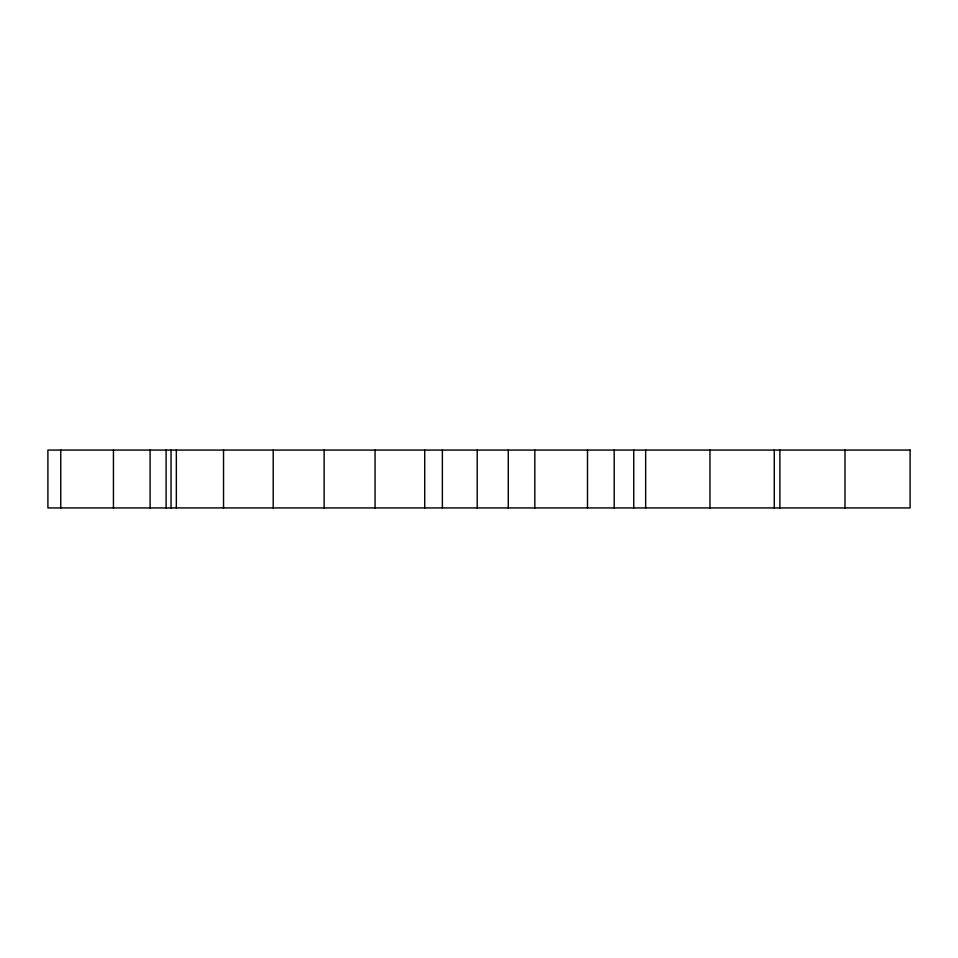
<?xml version="1.0" encoding="UTF-8"?>
<svg xmlns="http://www.w3.org/2000/svg" width="958" height="958" viewBox="0 0 958 958"><rect width="100%" height="100%" fill="white"/><g stroke="black" fill="none" stroke-linecap="round" stroke-linejoin="round"><path stroke-width="1.44" d="M844.992 450.068L844.992 507.932M779.884 450.068L779.884 507.932M774.268 450.068L774.268 507.932M709.962 450.068L709.962 507.932M645.656 450.068L645.656 507.932M633.741 450.068L633.741 507.932M614.186 450.068L614.186 507.932M587.494 450.068L587.494 507.932M534.827 450.068L534.827 507.932M508.279 450.068L508.279 507.932M477.204 450.068L477.204 507.932M442.368 450.068L442.368 507.932M424.729 450.068L424.729 507.932M375.057 450.068L375.057 507.932M324.127 450.068L324.127 507.932M273.21 450.068L273.21 507.932M223.537 450.068L223.537 507.932M176.332 450.068L176.332 507.932M171.051 450.068L171.051 507.932M166.105 450.068L166.105 507.932M150.095 450.068L150.095 507.932M113.439 450.068L113.439 507.932M60.761 450.068L60.761 507.932M910.1 450.068L47.9 450.068L47.9 507.932L910.1 507.932L910.1 450.068"/></g></svg>
